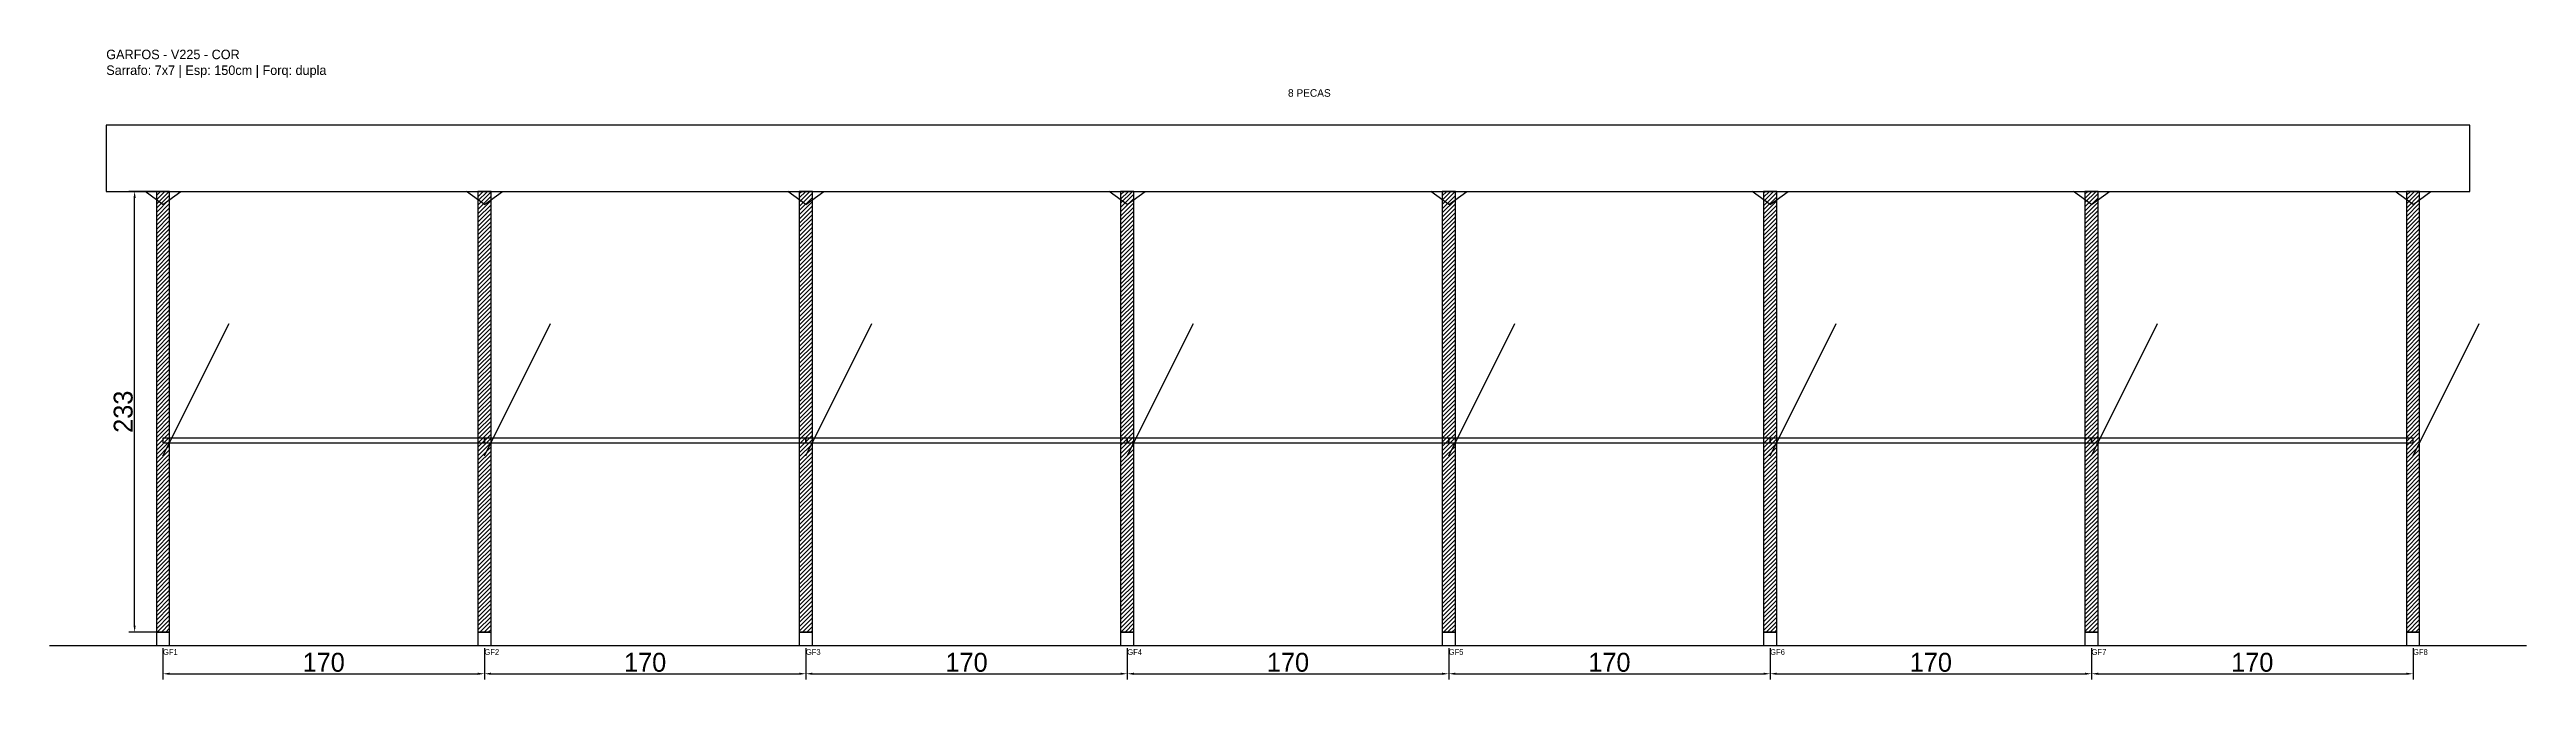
# Model space of a CAD drawing. Header units: metres. Extents: x -30 to 1280, y -25 to 308.
import ezdxf

# ---------------------------------------------------------------- set-up
doc = ezdxf.new("R2010")
doc.units = ezdxf.units.M
for name, color, linetype in [('BARRA_ANCORAGEM', 1, 'Continuous'), ('COTA', 241, 'Continuous'), ('GARFOS OK', 3, 'Continuous'), ('NOME DA VIGA', 6, 'Continuous'), ('SARR_7x7', 40, 'Continuous'), ('TIRAS REESCORAMENTO', 252, 'Continuous'), ('VIGAS', 3, 'Continuous')]:
    doc.layers.add(name, color=color, linetype=linetype)
doc.dimstyles.new('EZ DXF', dxfattribs={"dimtxt": 10, "dimasz": 3.5, "dimexe": 3, "dimexo": 1.5, "dimgap": 1, "dimtad": 1, "dimdec": 1, "dimdsep": 46, "dimcen": 2.5, "dimazin": 3, "dimtfac": 1, "dimtmove": 0, "dimatfit": 3})

msp = doc.modelspace()

# ---------------------------------------------------------------- hatches: boundary and pattern name
at = {"layer": 'COTA'}
h = msp.add_hatch(dxfattribs=at)
h.set_pattern_fill('ANSI31', scale=0.5)
h.paths.add_polyline_path([(26.5, 0), (33.5, 0), (33.5, 233), (26.5, 233)])
h = msp.add_hatch(dxfattribs=at)
h.set_pattern_fill('ANSI31', scale=0.5)
h.paths.add_polyline_path([(196.5, 0), (203.5, 0), (203.5, 233), (196.5, 233)])
h = msp.add_hatch(dxfattribs=at)
h.set_pattern_fill('ANSI31', scale=0.5)
h.paths.add_polyline_path([(366.5, 0), (373.5, 0), (373.5, 233), (366.5, 233)])
h = msp.add_hatch(dxfattribs=at)
h.set_pattern_fill('ANSI31', scale=0.5)
h.paths.add_polyline_path([(536.5, 0), (543.5, 0), (543.5, 233), (536.5, 233)])
h = msp.add_hatch(dxfattribs=at)
h.set_pattern_fill('ANSI31', scale=0.5)
h.paths.add_polyline_path([(706.5, 0), (713.5, 0), (713.5, 233), (706.5, 233)])
h = msp.add_hatch(dxfattribs=at)
h.set_pattern_fill('ANSI31', scale=0.5)
h.paths.add_polyline_path([(876.5, 0), (883.5, 0), (883.5, 233), (876.5, 233)])
h = msp.add_hatch(dxfattribs=at)
h.set_pattern_fill('ANSI31', scale=0.5)
h.paths.add_polyline_path([(1046.5, 0), (1053.5, 0), (1053.5, 233), (1046.5, 233)])
h = msp.add_hatch(dxfattribs=at)
h.set_pattern_fill('ANSI31', scale=0.5)
h.paths.add_polyline_path([(1216.5, 0), (1223.5, 0), (1223.5, 233), (1216.5, 233)])

# ---------------------------------------------------------------- linework, layer by layer
at = {"layer": 'BARRA_ANCORAGEM'}
for p, q in [((30, 93.2), (64.95, 163.1)), ((200, 93.2), (234.95, 163.1)), ((370, 93.2), (404.95, 163.1)), ((540, 93.2), (574.95, 163.1)), ((710, 93.2), (744.95, 163.1)), ((880, 93.2), (914.95, 163.1)), ((1050, 93.2), (1084.95, 163.1)), ((1220, 93.2), (1254.95, 163.1))]:
    msp.add_line(p, q, dxfattribs=at)
at = {"layer": 'GARFOS OK'}
for p, q in [((30, 226), (20.5, 233)), ((20.5, 233), (39.5, 233)), ((30, 226), (39.5, 233)), ((200, 226), (190.5, 233)), ((190.5, 233), (209.5, 233)), ((200, 226), (209.5, 233)), ((370, 226), (360.5, 233)), ((360.5, 233), (379.5, 233)), ((370, 226), (379.5, 233)), ((540, 226), (530.5, 233)), ((530.5, 233), (549.5, 233)), ((540, 226), (549.5, 233)), ((710, 226), (700.5, 233)), ((700.5, 233), (719.5, 233)), ((710, 226), (719.5, 233)), ((880, 226), (870.5, 233)), ((870.5, 233), (889.5, 233)), ((880, 226), (889.5, 233)), ((1050, 226), (1040.5, 233)), ((1040.5, 233), (1059.5, 233)), ((1050, 226), (1059.5, 233)), ((1220, 226), (1210.5, 233)), ((1210.5, 233), (1229.5, 233)), ((1220, 226), (1229.5, 233))]:
    msp.add_line(p, q, dxfattribs=at)
at = {"layer": 'GARFOS OK', "linetype": 'CONTINUOUS'}
msp.add_line((-30, -7), (1280, -7), dxfattribs=at)
at = {"layer": 'GARFOS OK'}
for points in [[(26.5, 0), (33.5, 0), (33.5, 233), (26.5, 233), (26.5, 0)], [(196.5, 0), (203.5, 0), (203.5, 233), (196.5, 233), (196.5, 0)], [(366.5, 0), (373.5, 0), (373.5, 233), (366.5, 233), (366.5, 0)], [(536.5, 0), (543.5, 0), (543.5, 233), (536.5, 233), (536.5, 0)], [(706.5, 0), (713.5, 0), (713.5, 233), (706.5, 233), (706.5, 0)], [(876.5, 0), (883.5, 0), (883.5, 233), (876.5, 233), (876.5, 0)], [(1046.5, 0), (1053.5, 0), (1053.5, 233), (1046.5, 233), (1046.5, 0)], [(1216.5, 0), (1223.5, 0), (1223.5, 233), (1216.5, 233), (1216.5, 0)]]:
    msp.add_lwpolyline(points, dxfattribs=at)
at = {"layer": 'SARR_7x7'}
for points in [[(26.5, -7), (33.5, -7), (33.5, 0), (26.5, 0), (26.5, -7)], [(196.5, -7), (203.5, -7), (203.5, 0), (196.5, 0), (196.5, -7)], [(366.5, -7), (373.5, -7), (373.5, 0), (366.5, 0), (366.5, -7)], [(536.5, -7), (543.5, -7), (543.5, 0), (536.5, 0), (536.5, -7)], [(706.5, -7), (713.5, -7), (713.5, 0), (706.5, 0), (706.5, -7)], [(876.5, -7), (883.5, -7), (883.5, 0), (876.5, 0), (876.5, -7)], [(1046.5, -7), (1053.5, -7), (1053.5, 0), (1046.5, 0), (1046.5, -7)], [(1216.5, -7), (1223.5, -7), (1223.5, 0), (1216.5, 0), (1216.5, -7)]]:
    msp.add_lwpolyline(points, dxfattribs=at)
at = {"layer": 'TIRAS REESCORAMENTO'}
for points in [[(30, 100), (200, 100), (200, 102.5), (30, 102.5), (30, 100)], [(200, 100), (370, 100), (370, 102.5), (200, 102.5), (200, 100)], [(370, 100), (540, 100), (540, 102.5), (370, 102.5), (370, 100)], [(540, 100), (710, 100), (710, 102.5), (540, 102.5), (540, 100)], [(710, 100), (880, 100), (880, 102.5), (710, 102.5), (710, 100)], [(880, 100), (1050, 100), (1050, 102.5), (880, 102.5), (880, 100)], [(1050, 100), (1220, 100), (1220, 102.5), (1050, 102.5), (1050, 100)]]:
    msp.add_lwpolyline(points, dxfattribs=at)
at = {"layer": 'VIGAS'}
msp.add_lwpolyline([(0, 233), (1250, 233), (1250, 268), (0, 268), (0, 233)], dxfattribs=at)

# ---------------------------------------------------------------- texts
at = {"layer": 'NOME DA VIGA'}
for s, height, p in [('8 PECAS', 4, (625, 283)), ('GF1', 3, (30, -12)), ('GF2', 3, (200, -12)), ('GF3', 3, (370, -12)), ('GF4', 3, (540, -12)), ('GF5', 3, (710, -12)), ('GF6', 3, (880, -12)), ('GF7', 3, (1050, -12)), ('GF8', 3, (1220, -12))]:
    msp.add_text(s, height=height, dxfattribs=at).set_placement(p)
at = {"layer": 'NOME DA VIGA', "insert": (0, 293), "char_height": 5, "attachment_point": 7}
msp.add_mtext('GARFOS - V225 - COR\\PSarrafo: 7x7 | Esp: 150cm | Forq: dupla', dxfattribs=at)

# ---------------------------------------------------------------- dimensions: what is measured, and where the dimension line sits
at = {"layer": 'COTA'}
msp.add_linear_dim(base=(15, 0), p1=(30, 0), p2=(30, 233), angle=90, dimstyle='EZ DXF', dxfattribs=at).render()
for base, p1, p2 in [((30, -22), (30, -7), (200, -7)), ((200, -22), (200, -7), (370, -7)), ((370, -22), (370, -7), (540, -7)), ((540, -22), (540, -7), (710, -7)), ((710, -22), (710, -7), (880, -7)), ((880, -22), (880, -7), (1050, -7)), ((1050, -22), (1050, -7), (1220, -7))]:
    msp.add_linear_dim(base=base, p1=p1, p2=p2, dimstyle='EZ DXF', dxfattribs=at).render()

doc.saveas('drawing.dxf')
